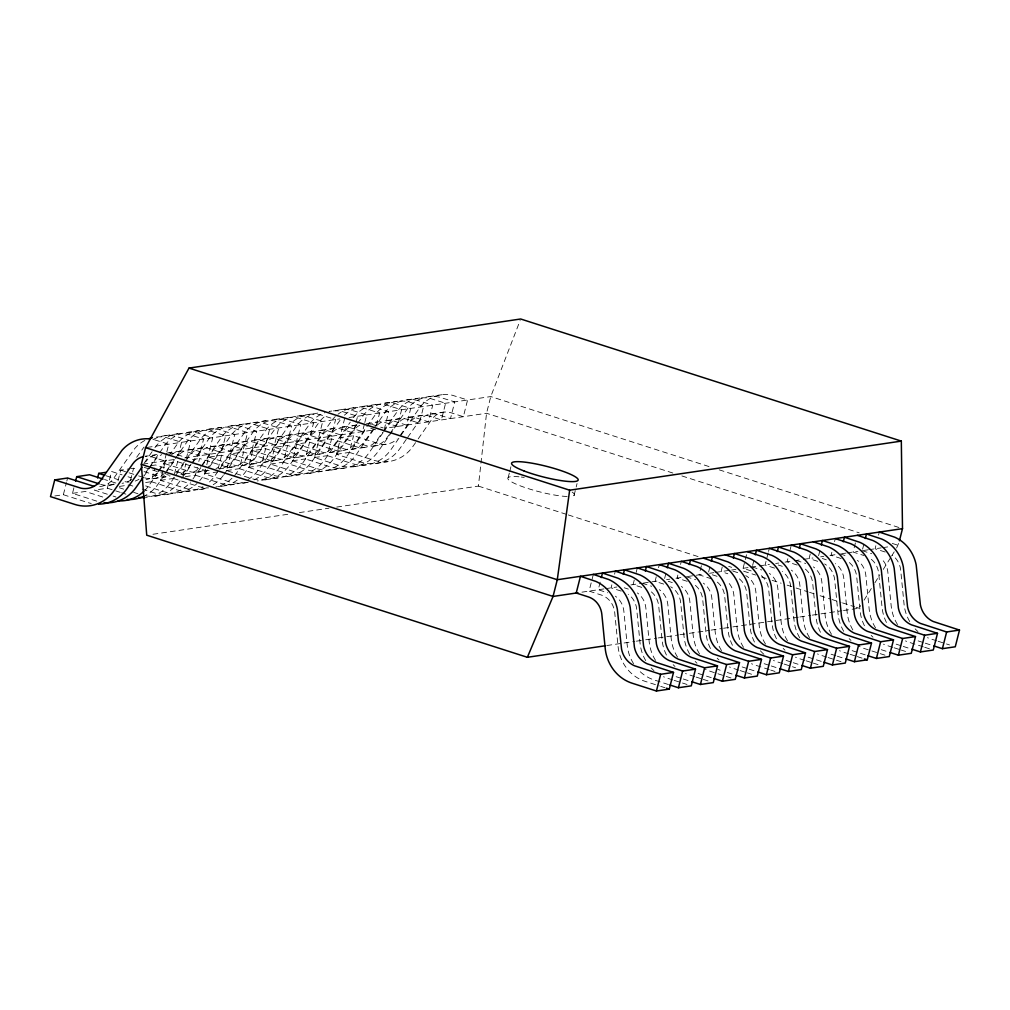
<?xml version="1.0" encoding="UTF-8"?>
<svg xmlns="http://www.w3.org/2000/svg" width="1010" height="1010" viewBox="0 0 1010 1010"><rect width="100%" height="100%" fill="white"/><g stroke="black" fill="none" stroke-linecap="round" stroke-linejoin="round"><path stroke-width="0.75" stroke-dasharray="5 3.75" d="M336.696 507.07L478.399 486.1L486.542 413.267L490.772 396.564L520.125 320.46M54.792 495.986L63.365 494.711L66.433 482.565M66.824 481.038L67.594 478.008M96.771 501.149L72.493 493.36L74.424 485.772M107.35 494.231L94.498 490.102L107.363 488.209L111.592 471.493L122.033 474.851M118.031 480.773L120.72 470.142L129.305 468.867M130.505 480.394L133.585 468.236L138.067 469.675M145.642 482.54L151.361 481.694L154.82 468.021M166.435 453.338L164.516 460.926L152.384 457.038A19.985 18.382 81.6 0 0 145.087 456.318L157.951 454.424A19.985 18.382 81.6 0 0 145.604 461.987M166.827 451.811L168.746 444.223L153.242 439.413M206.507 487.893A39.958 36.764 81.6 0 1 184.767 488.133L160.489 480.343L163.191 469.701M163.57 468.185L164.718 463.628L177.583 461.721L203.881 470.029A22.473 20.68 81.6 0 0 210.067 470.294L197.202 472.2M178.151 455.99L181.611 442.317L166.107 437.519A37.471 34.479 81.6 0 0 153.533 437.418M160.489 480.343L173.354 478.437L177.583 461.721M182.873 475.571L185.954 463.413M185.348 476.657L195.359 475.18L197.278 467.579M198.818 461.507L199.589 458.477L225.886 466.772A22.473 20.68 81.6 0 0 244.635 460.232L266.842 428.884A37.471 34.479 81.6 0 1 298.101 417.976L313.605 422.786L309.376 439.489L297.23 435.6A19.985 18.382 81.6 0 0 277.599 442.443L258.888 469.271A39.958 36.764 81.6 0 1 248.031 479.573M246.97 482.414A39.958 36.764 81.6 0 1 228.765 481.618L204.487 473.829L206.419 466.229M206.798 464.714L208.716 457.113L221.581 455.22L247.879 463.514A22.473 20.68 81.6 0 0 266.627 456.974L288.847 425.627A37.471 34.479 81.6 0 1 320.094 414.719L335.598 419.529L331.368 436.232L319.236 432.343A19.985 18.382 81.6 0 0 299.604 439.186L280.894 466.014A39.958 36.764 81.6 0 1 257.424 480.975M218.122 468.892L221.581 455.22M344.738 418.178L340.509 434.881L328.376 430.992A19.985 18.382 81.6 0 0 308.744 437.835L290.034 464.663A39.958 36.764 81.6 0 1 250.77 478.361L226.493 470.572L230.722 453.869L243.587 451.962L269.885 460.257A22.473 20.68 81.6 0 0 288.633 453.717L310.84 422.369A37.471 34.479 81.6 0 1 325.094 412.572M226.493 470.572L239.357 468.665L243.587 451.962M364.433 424.036L362.502 431.623L350.369 427.735A19.985 18.382 81.6 0 0 330.737 434.578L312.027 461.406A39.958 36.764 81.6 0 1 272.763 475.104L248.485 467.314L252.715 450.611L265.579 448.705L291.877 457A22.473 20.68 81.6 0 0 310.625 450.46L332.845 419.112A37.471 34.479 81.6 0 1 335.282 416.549M248.485 467.314L261.35 465.408L265.579 448.705M359.8 425.298A19.985 18.382 81.6 0 0 352.742 431.333L334.032 458.149A39.958 36.764 81.6 0 1 294.768 471.847L270.491 464.057L274.72 447.354L287.585 445.448L313.883 453.742A22.473 20.68 81.6 0 0 332.631 447.203L350.23 422.193M270.491 464.057L283.356 462.163L287.585 445.448M373.839 429.351L356.025 454.891A39.958 36.764 81.6 0 1 316.761 468.589L292.483 460.8L296.713 444.097L309.578 442.191L335.875 450.485A22.473 20.68 81.6 0 0 354.624 443.945L365.999 427.874M292.483 460.8L305.348 458.906L309.578 442.191M374.243 427.798L385.972 411.259A37.471 34.479 81.6 0 1 417.231 400.351L432.734 405.149L428.505 421.864L416.36 417.963A19.985 18.382 81.6 0 0 396.741 424.819L378.03 451.634A39.958 36.764 81.6 0 1 338.767 465.332L314.489 457.555L318.718 440.84L331.57 438.933L357.881 447.241A22.473 20.68 81.6 0 0 376.629 440.701L382.651 432.28M314.489 457.555L327.354 455.649L331.57 438.933M406.26 439.438L400.023 448.389A39.958 36.764 81.6 0 1 360.759 462.088L336.481 454.298L340.711 437.583L353.576 435.676L379.874 443.983A22.473 20.68 81.6 0 0 397.157 438.984M336.481 454.298L349.346 452.392L353.576 435.676M364.812 422.508L366.731 414.921L351.24 410.11A37.471 34.479 81.6 0 0 334.222 411.221M376.515 425.172L379.596 413.014L364.092 408.217A37.471 34.479 81.6 0 0 337.959 414.264M508.181 477.566L509.318 473.097M509.697 471.607L511.199 465.66M574.046 495.468L577.063 483.563M593.324 574.4L589.095 591.115L601.228 595.004A19.985 18.382 81.6 0 1 614.711 612.477L618.057 646.375A39.958 36.764 81.6 0 0 645.011 681.308L659.29 685.891M600.155 582.164L598.236 589.752L607.679 592.782M611.858 584.815L611.101 587.858L623.233 591.746M614.56 574.185L615.317 571.142M634.242 580.043L633.093 584.601L643.888 588.06M636.174 572.443L637.323 567.885M656.247 576.786L655.099 581.343L667.231 585.232M658.558 567.67L659.315 564.628M664.618 578.465L666.158 572.392M677.861 575.043L677.091 578.086L689.224 581.975M680.551 564.413L681.321 561.371M701.394 565.714L699.084 574.829L711.229 578.73M708.616 571.963L710.156 565.878M722.238 567.014L721.089 571.572L727.831 573.743M751.175 570.915L743.082 568.314L746.542 554.641M752.614 565.448L754.154 559.376M768.168 552.912L765.088 565.057L777.22 568.958M768.547 551.397L769.317 548.354M787.85 558.77L787.08 561.812L797.875 565.272M790.161 549.655L791.31 545.097M810.235 553.998L809.086 558.555L821.218 562.444M818.605 555.677L820.145 549.604M831.849 552.255L831.078 555.298L843.224 559.187M834.538 541.625L835.308 538.582M855.394 542.926L853.084 552.041L863.878 555.5M862.603 549.162L864.143 543.09M875.847 545.741L875.077 548.784L885.871 552.243M878.536 535.111L879.306 532.068M896.602 548.026L899.039 542.319M843.476 610.52L859.043 608.209L860.709 605.533M864.055 600.192L874.067 584.134M874.9 582.795L879.912 574.778M883.245 569.425L890.757 557.394M891.59 556.055L895.756 549.364M136.703 457.227L143.988 447.064M144.228 462.984L152.245 451.495M148.912 468.021L143.773 475.154M149.796 466.746L158.709 453.97M159.593 452.695L165.981 443.807A37.471 34.479 81.6 0 1 197.24 432.911L212.744 437.709L208.514 454.424L196.382 450.523A19.985 18.382 81.6 0 0 177.911 455.863M144.051 475.962L154.745 460.636A19.985 18.382 81.6 0 1 161.802 454.601M158.204 471.228L168.001 457.176M168.897 455.901L178.846 441.913A37.471 34.479 81.6 0 1 210.105 431.005L225.609 435.802L221.379 452.518L209.234 448.617A19.985 18.382 81.6 0 0 189.602 455.472L175.349 475.912M157.812 472.781L148.899 485.545A39.958 36.764 81.6 0 1 144.859 490.418M158.696 471.493L167.609 458.729A19.985 18.382 81.6 0 1 168.771 457.214M174.465 459.651L165.779 471.897M175.361 458.376L187.986 440.549A37.471 34.479 81.6 0 1 219.246 429.654L234.737 434.452L230.507 451.167L218.375 447.266A19.985 18.382 81.6 0 0 198.743 454.121L192.506 463.06M164.276 475.255L158.04 484.194A39.958 36.764 81.6 0 1 143.912 496.263M165.16 473.98L174.97 459.929M174.465 477.187L170.892 482.288A39.958 36.764 81.6 0 1 146.223 497.412M191.117 464.07L187.772 468.64A22.473 20.68 81.6 0 1 179.225 474.523M192.014 462.782L209.979 437.305A37.471 34.479 81.6 0 1 241.239 426.397L256.742 431.194L252.513 447.91L240.38 444.009A19.985 18.382 81.6 0 0 220.748 450.864L208.275 468.741M181.813 478.387L191.622 464.335M202.202 464.714L222.844 435.398A37.471 34.479 81.6 0 1 254.103 424.49L269.607 429.288L265.377 446.003L253.232 442.115A19.985 18.382 81.6 0 0 233.6 448.958L214.89 475.786A39.958 36.764 81.6 0 1 208.073 483.197M192.897 479.043L200.914 467.542M201.811 466.266L211.608 452.215A19.985 18.382 81.6 0 1 231.239 445.359L243.372 449.261L247.601 432.545L232.098 427.748A37.471 34.479 81.6 0 0 200.851 438.656L178.631 469.991A22.473 20.68 81.6 0 1 173.834 474.094M207.378 470.016L202.038 477.68A39.958 36.764 81.6 0 1 199.702 480.697M224.031 474.435L242.741 447.607A19.985 18.382 81.6 0 1 262.373 440.751L274.505 444.652L278.735 427.937L263.244 423.139A37.471 34.479 81.6 0 0 231.984 434.048L209.764 465.383A22.473 20.68 81.6 0 1 208.3 466.936M340.042 420.261L319.766 449.109A22.473 20.68 81.6 0 1 301.018 455.649L274.72 447.354M356.694 424.667L341.759 445.852A22.473 20.68 81.6 0 1 323.023 452.392L296.713 444.097M357.591 423.392L363.979 414.504A37.471 34.479 81.6 0 1 395.238 403.609L410.729 408.406L406.5 425.122L394.367 421.22A19.985 18.382 81.6 0 0 377.21 425.197M366.882 426.599L376.831 412.61A37.471 34.479 81.6 0 1 408.091 401.702L423.594 406.5L419.365 423.215L407.232 419.314A19.985 18.382 81.6 0 0 387.6 426.169L384.027 431.283M373.347 429.073L363.764 442.595A22.473 20.68 81.6 0 1 345.016 449.134L318.718 440.84M383.535 431.005L398.836 409.353A37.471 34.479 81.6 0 1 430.096 398.445L445.599 403.242L441.37 419.958L429.225 416.057A19.985 18.382 81.6 0 0 409.593 422.912L399.796 436.964M383.144 432.558L368.89 452.998A39.958 36.764 81.6 0 1 329.626 466.696L305.348 458.906M389.115 434.767L385.757 439.337A22.473 20.68 81.6 0 1 367.021 445.877L340.711 437.583M389.999 433.479L407.977 408.002A37.471 34.479 81.6 0 1 439.236 397.094L454.727 401.892L450.498 418.607L438.365 414.706A19.985 18.382 81.6 0 0 418.733 421.561L407.156 438.163M400.187 435.411L420.829 406.096A37.471 34.479 81.6 0 1 452.089 395.188L467.592 399.985L463.363 416.701L451.23 412.812A19.985 18.382 81.6 0 0 431.598 419.655L416.448 441.37M398.899 438.239L390.883 449.74A39.958 36.764 81.6 0 1 351.619 463.438L327.354 455.649M415.565 442.645L412.888 446.483A39.958 36.764 81.6 0 1 373.624 460.181L349.346 452.392M154.909 447.657L156.853 445.158A37.471 34.479 81.6 0 1 188.1 434.262L203.603 439.06L199.374 455.775L187.241 451.874A19.985 18.382 81.6 0 0 171.511 454.626M353.55 417.521L354.838 415.867A37.471 34.479 81.6 0 1 386.098 404.959L401.601 409.757L397.372 426.473L385.227 422.571A19.985 18.382 81.6 0 0 371.036 424.276M164.933 435.714L177.798 433.808M186.938 432.457L199.791 430.55M208.931 429.199L221.796 427.293M230.936 425.942L243.789 424.036M252.929 422.685L265.794 420.791M274.935 419.428L287.787 417.534M296.927 416.183L309.792 414.277M328.932 411.436L331.785 411.019M340.925 409.669L353.79 407.762M362.931 406.411L375.783 404.505M384.924 403.154L397.788 401.248M406.929 399.897L419.781 397.99M428.922 396.64L441.787 394.746M147.119 447.417L339.852 418.897M349.018 417.534L490.772 396.564L710.156 466.936M167.079 453.073L179.944 451.167M189.085 449.816L201.95 447.91M211.077 446.559L223.942 444.652M233.083 443.302L245.948 441.395M255.075 440.044L267.94 438.138M277.081 436.787L289.946 434.881M299.074 433.53L311.939 431.623M321.079 430.273L333.944 428.379M343.072 427.015L355.937 425.122M366.504 423.556L377.942 421.864M387.07 420.513L399.935 418.607M409.075 417.256L421.94 415.35M431.068 413.999L443.933 412.093M142.89 464.133L177.381 459.032M184.78 457.934L375.366 429.73L369.976 427.988M130.732 468.665L133.585 468.236M151.298 465.623L155.59 464.979L181.888 473.286A22.473 20.68 81.6 0 0 200.636 466.746M192.443 459.525L199.589 458.477M109.206 485.217L116.352 484.169M153.204 478.715L166.069 476.808M180.929 474.612L188.075 473.551M232.073 467.037L219.208 468.943A22.473 20.68 81.6 0 0 231.77 462.138L253.977 430.79A37.471 34.479 81.6 0 1 285.237 419.882L300.74 424.68L296.511 441.395L284.378 437.507A19.985 18.382 81.6 0 0 264.746 444.349L246.036 471.178A39.958 36.764 81.6 0 1 241.087 476.935M241.201 465.686L254.066 463.779M263.206 462.428L276.058 460.522M285.199 459.171L298.064 457.277M307.204 455.914L320.056 454.02M329.197 452.669L342.062 450.763M351.202 449.412L364.055 447.506M373.195 446.155L386.06 444.248M72.493 493.36L85.358 491.466L103.929 497.412M119.357 486.429L129.356 484.952L133.636 486.328M204.487 473.829L217.352 471.923M155.363 496.062L168.215 494.168M177.356 492.804L190.221 490.91M199.361 489.56L207.934 488.284M221.354 486.302L234.219 484.396M243.359 483.045L249.066 482.199M265.352 479.788L278.217 477.881M287.358 476.531L300.21 474.624M309.35 473.273L322.215 471.367M331.356 470.016L344.208 468.11M353.349 466.759L366.213 464.865M375.354 463.502L388.206 461.608M152.952 534.265L289.984 513.976M299.326 512.6L328.919 508.219M581.949 592.163L603.955 588.906M605.381 588.704L616.845 586.999M630.846 584.929L641.741 583.313M643.294 583.086L658.848 580.788M666.638 579.639L669.744 579.172M675.968 578.25L682.192 577.329M687.658 576.521L703.97 574.109M709.651 573.263L713.944 572.632M715.37 572.417L730.23 570.221M731.657 570.006L735.949 569.375M743.082 568.314L749.294 567.405M750.847 567.165L757.942 566.118M759.369 565.903L769.468 564.413M775.68 563.492L778.773 563.037M784.985 562.115L792.749 560.967M794.302 560.739L802.054 559.591M803.367 559.401L812.924 557.987M820.675 556.838L823.781 556.371M829.993 555.462L836.192 554.54M841.646 553.732L845.938 553.101M847.062 552.937L857.919 551.321M863.651 550.475L867.931 549.844M868.777 549.718L881.2 547.874M882.753 547.647L888.952 546.726M606.783 645.541L634.81 641.4M636.376 641.173L644.153 640.012M645.718 639.784L656.614 638.168M658.167 637.941L678.417 634.949M679.97 634.709L687.76 633.56M689.312 633.333L709.563 630.341M711.116 630.101L722.011 628.498M723.577 628.258L731.354 627.109M732.919 626.882L798.317 617.198M799.869 616.971L810.778 615.355M812.33 615.128L841.923 610.747M166.612 474.548L169.023 475.18M144.607 477.806L147.031 478.437A22.473 20.68 81.6 0 0 164.302 473.438M115.885 483.045L104.522 479.535M100.621 484.32L103.033 484.952A22.473 20.68 81.6 0 0 116.983 482.515M719.17 469.827L899.493 527.674M672.875 473.046L486.542 413.267L384.507 428.366L388.736 411.663L373.233 406.853A37.471 34.479 81.6 0 0 344.423 415.198M681.889 475.937L859.194 532.826M892.259 543.43L898.269 545.349M862.224 550.69L871.655 553.72M840.219 553.947L848.312 556.535M822.266 558.492L826.319 559.792M372.374 424.478L383.156 427.937M796.221 560.449L805.664 563.479M778.268 565.007L782.321 566.307M752.223 566.963L761.666 569.994M478.399 486.1L566.825 514.469M568.314 514.948L698.693 556.775M728.664 566.383L731.669 567.342M743.65 571.193L755.644 575.043M761.641 576.962L766.135 578.402M772.132 580.333L781.121 583.212M787.118 585.131L794.605 587.542M796.107 588.022L808.088 591.86M809.591 592.352L814.085 593.792M820.082 595.711L830.573 599.082M832.076 599.561L841.065 602.44M842.567 602.919L854.548 606.77M856.051 607.25L859.043 608.209M732.919 571.092L738.323 572.822M936.712 640.82L930.993 638.989A39.958 36.764 81.6 0 1 927.496 637.663M938.139 641.274L949.564 644.948M712.277 574.778L717.668 576.508M918.14 640.895L923.847 642.726M925.274 643.181L932.419 645.478M923.279 646.829L909 642.246A39.958 36.764 81.6 0 1 905.503 640.921M924.706 647.284L930.412 649.114M686.232 576.735L695.675 579.765M896.135 644.153L901.842 645.983M903.281 646.438L910.414 648.736M892.714 647.334L886.995 645.504A39.958 36.764 81.6 0 1 883.497 644.178M894.14 647.789L899.847 649.619M901.274 650.086L905.566 651.45M668.279 581.293L672.319 582.581M881.275 649.695L888.421 651.98M252.715 450.611L279.025 458.906A22.473 20.68 81.6 0 0 297.761 452.366L319.981 421.019A37.471 34.479 81.6 0 1 327 414.807M283.356 462.163L307.621 469.94A39.958 36.764 81.6 0 0 346.885 456.242L365.595 429.427A19.985 18.382 81.6 0 1 366.769 427.912M884.987 655.174L865.002 648.761A39.958 36.764 81.6 0 1 859.245 646.337M642.234 583.25L651.677 586.28M852.137 650.655L866.416 655.237M230.722 453.869L257.02 462.163A22.473 20.68 81.6 0 0 275.768 455.624L297.975 424.276A37.471 34.479 81.6 0 1 318.933 412.926M261.35 465.408L285.628 473.198A39.958 36.764 81.6 0 0 324.892 459.499L343.602 432.684A19.985 18.382 81.6 0 1 357.767 424.995M848.716 653.849L842.996 652.018A39.958 36.764 81.6 0 1 839.499 650.68M850.142 654.303L855.849 656.134M857.275 656.588L862.994 658.432M624.281 587.795L628.321 589.095M835.851 655.742L830.144 653.912A39.958 36.764 81.6 0 1 827.796 653.066M837.277 656.21L844.423 658.495M208.716 457.113L235.027 465.421A22.473 20.68 81.6 0 0 253.762 458.881L275.982 427.533A37.471 34.479 81.6 0 1 307.242 416.625L322.733 421.435L318.503 438.138L306.371 434.249A19.985 18.382 81.6 0 0 286.739 441.092L268.029 467.92A39.958 36.764 81.6 0 1 253.914 479.99M239.357 468.665L263.623 476.455A39.958 36.764 81.6 0 0 302.886 462.757L321.597 435.941A19.985 18.382 81.6 0 1 341.228 429.086L353.374 432.974L357.603 416.272L342.1 411.461A37.471 34.479 81.6 0 0 329.525 411.373M826.71 657.106L821.004 655.263A39.958 36.764 81.6 0 1 817.507 653.937M828.137 657.561L840.989 661.676M808.139 657.169L822.418 661.752M804.717 660.351L798.998 658.52A39.958 36.764 81.6 0 1 795.501 657.194M806.144 660.818L811.851 662.648M813.277 663.103L820.423 665.401M786.146 660.426L791.853 662.257M793.279 662.711L800.425 665.009M164.718 463.628L191.029 471.935A22.473 20.68 81.6 0 0 204.98 469.486M195.359 475.18L219.625 482.969A39.958 36.764 81.6 0 0 244.773 481.341M782.712 663.608L777.006 661.777A39.958 36.764 81.6 0 1 773.508 660.452M784.139 664.075L795.564 667.736M764.141 663.684L769.86 665.514M771.286 665.969L778.42 668.267M144.215 467.365L162.13 473.109M173.354 478.437L197.632 486.227A39.958 36.764 81.6 0 0 208.552 487.893M769.279 669.617L755 665.034A39.958 36.764 81.6 0 1 751.503 663.709M770.718 670.072L774.998 671.448M144.039 471.594L159.883 476.543A22.473 20.68 81.6 0 0 170.084 475.874M742.148 666.941L747.855 668.772M749.281 669.226L756.427 671.524M120.72 470.142L137.145 475.407M138.635 475.887L143.117 477.326M151.361 481.694L175.626 489.484A39.958 36.764 81.6 0 0 202.959 486.719M738.714 670.122L733.008 668.292A39.958 36.764 81.6 0 1 729.51 666.966M740.141 670.577L745.86 672.42M747.286 672.875L751.566 674.251M128.005 476.758L130.997 477.717M145.642 485.886L162.774 491.39A39.958 36.764 81.6 0 0 197.089 483.437M727.288 672.483L734.422 674.781M106.189 475.798L118.132 479.624M142.208 489.067L153.634 492.741A39.958 36.764 81.6 0 0 190.562 482.048M731 677.962L711.002 671.549A39.958 36.764 81.6 0 1 705.245 669.125M119.357 487.767L123.637 489.143M133.636 492.35L137.915 493.726M698.15 673.455L712.429 678.026M107.363 488.209L120.215 492.324M121.642 492.792L125.922 494.155M694.716 676.637L689.009 674.806A39.958 36.764 81.6 0 1 685.512 673.481M696.142 677.091L701.862 678.922M703.288 679.389L708.995 681.22M113.057 496.062L115.923 496.983M676.144 676.7L681.864 678.543M683.29 678.998L690.423 681.283M672.723 679.894L667.004 678.063A39.958 36.764 81.6 0 1 663.507 676.725M674.15 680.349L687.002 684.477M668.431 684.54L654.152 679.957A39.958 36.764 81.6 0 1 638.307 669.832M63.365 494.711L87.643 502.5A39.958 36.764 81.6 0 0 91.228 503.447M660.717 686.358L664.997 687.734M572.115 492.047A34.327 5.542 14.2 0 1 571.647 496.301M567.165 496.478A34.327 5.542 14.2 0 1 517.915 484.901A34.327 5.542 14.2 0 1 519.632 476.859M521.324 477.048A34.327 5.542 14.2 0 1 524.228 477.427M809.54 637.613A39.958 36.764 81.6 0 1 803.19 618.978L799.844 585.08A19.985 18.382 81.6 0 0 791.398 570.145M820.461 632.273A39.958 36.764 81.6 0 1 816.042 617.072L812.697 583.174A19.985 18.382 81.6 0 0 804.25 568.239M787.535 640.87A39.958 36.764 81.6 0 1 781.184 622.236L777.839 588.338A19.985 18.382 81.6 0 0 769.393 573.39M799.718 637.84A39.958 36.764 81.6 0 1 794.049 620.329L790.704 586.431A19.985 18.382 81.6 0 0 782.258 571.496M765.542 644.127A39.958 36.764 81.6 0 1 759.192 625.48L755.846 591.582A19.985 18.382 81.6 0 0 745.797 575.624M784.985 650.213A39.958 36.764 81.6 0 1 783.167 648.395M776.463 638.787A39.958 36.764 81.6 0 1 772.044 623.587L768.698 589.688A19.985 18.382 81.6 0 0 760.252 574.753M831.533 634.356A39.958 36.764 81.6 0 1 825.183 615.721L821.837 581.823A19.985 18.382 81.6 0 0 813.391 566.888M850.988 640.454A39.958 36.764 81.6 0 1 849.158 638.623M843.716 631.326A39.958 36.764 81.6 0 1 838.047 613.815L834.702 579.917A19.985 18.382 81.6 0 0 824.652 563.959M368.751 423.733A19.985 18.382 81.6 0 1 370.569 424.011M897.536 624.584A39.958 36.764 81.6 0 1 891.186 605.949L887.841 572.051A19.985 18.382 81.6 0 0 880.884 558.303M917.938 631.54A39.958 36.764 81.6 0 1 915.161 628.864M909.707 621.567A39.958 36.764 81.6 0 1 904.038 604.043L900.693 570.145A19.985 18.382 81.6 0 0 892.247 555.21M875.531 627.841A39.958 36.764 81.6 0 1 869.181 609.207L865.835 575.309A19.985 18.382 81.6 0 0 857.389 560.373M886.452 622.513A39.958 36.764 81.6 0 1 882.046 607.3L878.7 573.402A19.985 18.382 81.6 0 0 868.65 557.444M852.857 629.975A39.958 36.764 81.6 0 1 847.188 612.464L843.842 578.566A19.985 18.382 81.6 0 0 835.396 563.63M872.981 637.196A39.958 36.764 81.6 0 1 871.163 635.378M864.446 625.758A39.958 36.764 81.6 0 1 860.04 610.558L856.695 576.659A19.985 18.382 81.6 0 0 848.248 561.724M633.548 663.658A39.958 36.764 81.6 0 1 627.197 645.024L623.852 611.126A19.985 18.382 81.6 0 0 615.406 596.19M653.95 670.615A39.958 36.764 81.6 0 1 651.172 667.926M645.718 660.628A39.958 36.764 81.6 0 1 640.05 643.117L636.704 609.219A19.985 18.382 81.6 0 0 628.258 594.284M655.54 660.401A39.958 36.764 81.6 0 1 649.19 641.767L645.844 607.869A19.985 18.382 81.6 0 0 637.398 592.933M674.996 666.499A39.958 36.764 81.6 0 1 673.165 664.681M666.461 655.061A39.958 36.764 81.6 0 1 662.055 639.86L658.709 605.962A19.985 18.382 81.6 0 0 650.263 591.027M677.546 657.144A39.958 36.764 81.6 0 1 671.195 638.509L667.85 604.611A19.985 18.382 81.6 0 0 659.404 589.676M696.988 663.242A39.958 36.764 81.6 0 1 695.17 661.424M689.716 654.126A39.958 36.764 81.6 0 1 684.048 636.603L680.702 602.705A19.985 18.382 81.6 0 0 670.665 586.747M720.143 670.198A39.958 36.764 81.6 0 1 717.807 669.352M699.539 653.887A39.958 36.764 81.6 0 1 693.188 635.252L689.843 601.354A19.985 18.382 81.6 0 0 681.397 586.419M718.994 659.984A39.958 36.764 81.6 0 1 717.163 658.167M710.459 648.559A39.958 36.764 81.6 0 1 706.053 633.346L702.707 599.448A19.985 18.382 81.6 0 0 694.261 584.512M721.544 650.629A39.958 36.764 81.6 0 1 715.194 631.995L711.848 598.097A19.985 18.382 81.6 0 0 703.402 583.161M732.465 645.302A39.958 36.764 81.6 0 1 728.046 630.088L724.7 596.19A19.985 18.382 81.6 0 0 714.663 580.232M743.537 647.372A39.958 36.764 81.6 0 1 737.186 628.738L733.841 594.84A19.985 18.382 81.6 0 0 726.897 581.091M763.939 654.328A39.958 36.764 81.6 0 1 759.457 649.708M754.457 642.044A39.958 36.764 81.6 0 1 750.051 626.844L746.706 592.946A19.985 18.382 81.6 0 0 738.26 577.998M144.859 440.448A37.471 34.479 81.6 0 0 134.848 448.415L112.64 479.763A22.473 20.68 81.6 0 1 98.008 486.706M152.977 439.64A37.471 34.479 81.6 0 1 175.248 436.156L190.739 440.966L186.522 457.669L174.376 453.78A19.985 18.382 81.6 0 0 168.923 452.947M131.565 479.422A22.473 20.68 81.6 0 1 122.071 483.323M156.638 473.248A22.473 20.68 81.6 0 1 146.109 479.712M129.154 482.098A22.473 20.68 81.6 0 1 125.025 481.694M138.976 479.258A22.473 20.68 81.6 0 1 135.226 481.038M180.032 480.937A39.958 36.764 81.6 0 1 145.579 495.822M234.56 475.546A39.958 36.764 81.6 0 0 236.895 472.528L255.606 445.7A19.985 18.382 81.6 0 1 275.238 438.858L287.37 442.746L291.6 426.043L276.096 421.233A37.471 34.479 81.6 0 0 244.849 432.141L222.629 463.489A22.473 20.68 81.6 0 1 216.001 468.577M231.946 478.285A39.958 36.764 81.6 0 1 215.837 487.022M223.286 475.458A39.958 36.764 81.6 0 1 213.173 484.737M237.236 480.103A39.958 36.764 81.6 0 1 217.693 486.53"/><path stroke-width="1.5" d="M901.324 441.105L569.653 490.191L557.28 579.727L553.051 596.443L527.371 657.295L146.728 535.186L141.337 464.36L145.566 447.645L189.009 368.082L520.68 318.996L901.324 441.105L902.498 528.647L899.418 540.792M93.892 486.302L67.594 478.008L54.729 479.914L50.5 496.617L74.778 504.407A39.958 36.764 81.6 0 0 114.042 490.709L132.752 463.88A19.985 18.382 81.6 0 1 143.281 456.634M75.573 481.214L76.722 476.657L89.587 474.75L103.02 479.056M97.579 477.957L98.728 473.4L105.873 472.339M601.303 577.606L602.465 573.049L617.88 578.162A37.471 34.479 81.6 0 1 639.343 605.987L643.547 645.807A22.473 20.68 81.6 0 0 656.412 662.484L682.646 671.044L695.511 669.138L691.282 685.841L678.43 687.747L669.857 685.007M623.309 574.349L624.458 569.791L639.885 574.905A37.471 34.479 81.6 0 1 661.335 602.73L665.539 642.549A22.473 20.68 81.6 0 0 678.417 659.227L704.652 667.787L717.517 665.88L713.287 682.596L700.422 684.49L691.85 681.75M645.302 571.092L646.463 566.534L661.878 571.647A37.471 34.479 81.6 0 1 683.341 599.473L687.545 639.292A22.473 20.68 81.6 0 0 700.41 655.97L726.644 664.529L739.509 662.623L735.28 679.339L722.415 681.232L713.855 678.493M667.307 567.835L668.456 563.277L683.884 568.403A37.471 34.479 81.6 0 1 705.333 596.216L709.538 636.035A22.473 20.68 81.6 0 0 722.415 652.712L748.65 661.272L761.515 659.366L757.285 676.081L744.42 677.988L735.848 675.236M656.424 691.004L660.654 674.301L673.519 672.395L669.289 689.098L656.424 691.004L632.146 683.214A39.958 36.764 81.6 0 1 605.192 648.281L601.846 614.383A19.985 18.382 81.6 0 0 588.375 596.91L576.23 593.009L580.46 576.306L595.887 581.419A37.471 34.479 81.6 0 1 617.337 609.232L621.541 649.051A22.473 20.68 81.6 0 0 634.419 665.742L660.654 674.301M689.3 564.577L690.461 560.02L705.876 565.145A37.471 34.479 81.6 0 1 727.339 592.958L731.543 632.778A22.473 20.68 81.6 0 0 744.408 649.455L770.643 658.015L783.508 656.109L779.278 672.824L766.413 674.731L757.853 671.978M678.43 687.747L682.646 671.044M711.305 561.32L712.454 556.762L727.882 561.888A37.471 34.479 81.6 0 1 749.332 589.701L753.536 629.52A22.473 20.68 81.6 0 0 766.413 646.211L792.648 654.758L805.513 652.851L801.283 669.567L788.419 671.473L779.846 668.721M700.422 684.49L704.652 667.787M733.298 558.076L734.459 553.518L749.875 558.631A37.471 34.479 81.6 0 1 771.337 586.444L775.541 626.263A22.473 20.68 81.6 0 0 788.406 642.953L814.641 651.5L827.506 649.607L823.276 666.31L810.411 668.216L801.852 665.464M722.415 681.232L726.644 664.529M755.303 554.818L756.452 550.261L771.88 555.374A37.471 34.479 81.6 0 1 793.33 583.187L797.534 623.006A22.473 20.68 81.6 0 0 810.411 639.696L836.646 648.243L849.511 646.349L845.282 663.052L832.417 664.959L823.844 662.207M744.42 677.988L748.65 661.272M777.296 551.561L778.457 547.003L793.873 552.116A37.471 34.479 81.6 0 1 815.335 579.929L819.539 619.749A22.473 20.68 81.6 0 0 832.404 636.439L858.639 644.999L871.504 643.092L867.274 659.795L854.409 661.702L845.85 658.949M766.413 674.731L770.643 658.015M799.301 548.304L800.45 543.746L815.878 548.859A37.471 34.479 81.6 0 1 837.328 576.685L841.532 616.504A22.473 20.68 81.6 0 0 854.409 633.182L880.644 641.741L893.509 639.835L889.28 656.55L876.415 658.444L867.842 655.705M788.419 671.473L792.648 654.758M821.294 545.047L822.456 540.489L837.871 545.602A37.471 34.479 81.6 0 1 859.333 573.428L863.537 613.247A22.473 20.68 81.6 0 0 876.402 629.924L902.637 638.484L915.502 636.578L911.272 653.293L898.408 655.187L889.848 652.447M810.411 668.216L814.641 651.5M843.299 541.789L844.448 537.232L859.876 542.345A37.471 34.479 81.6 0 1 881.326 570.17L885.53 609.99A22.473 20.68 81.6 0 0 898.408 626.667L924.642 635.227L937.507 633.32L933.278 650.036L920.413 651.942L911.841 649.19M832.417 664.959L836.646 648.243M865.292 538.532L866.454 533.974L881.869 539.1A37.471 34.479 81.6 0 1 903.331 566.913L907.535 606.732A22.473 20.68 81.6 0 0 920.4 623.41L946.635 631.97L959.5 630.063L955.271 646.779L942.406 648.685L933.846 645.933M854.409 661.702L858.639 644.999M876.415 658.444L880.644 641.741M898.408 655.187L902.637 638.484M920.413 651.942L924.642 635.227M942.406 648.685L946.635 631.97M142.044 467.087L126.894 488.802A39.958 36.764 81.6 0 1 98.563 504.167M143.167 477.238L136.034 487.451A39.958 36.764 81.6 0 1 104.017 502.652M902.498 528.647L557.28 579.727L145.566 447.645M577.947 592.756L553.051 596.443L141.337 464.36M527.371 657.295L605.23 645.781M879.306 532.068L894.734 537.194A37.471 34.479 81.6 0 1 916.184 565.007L920.388 604.826A22.473 20.68 81.6 0 0 933.265 621.516L959.5 630.063M857.313 535.325L872.728 540.451A37.471 34.479 81.6 0 1 894.191 568.264L898.395 608.083A22.473 20.68 81.6 0 0 911.26 624.773L937.507 633.32M835.308 538.582L850.736 543.708A37.471 34.479 81.6 0 1 872.186 571.521L876.402 611.34A22.473 20.68 81.6 0 0 889.267 628.018L915.502 636.578M813.315 541.84L828.73 546.953A37.471 34.479 81.6 0 1 850.193 574.778L854.397 614.598A22.473 20.68 81.6 0 0 867.262 631.275L893.509 639.835M791.31 545.097L806.737 550.21A37.471 34.479 81.6 0 1 828.187 578.036L832.404 617.855A22.473 20.68 81.6 0 0 845.269 634.533L871.504 643.092M769.317 548.354L784.732 553.467A37.471 34.479 81.6 0 1 806.195 581.293L810.399 621.112A22.473 20.68 81.6 0 0 823.264 637.79L849.511 646.349M189.009 368.082L569.653 490.191M747.312 551.611L762.739 556.725A37.471 34.479 81.6 0 1 784.202 584.538L788.406 624.357A22.473 20.68 81.6 0 0 801.271 641.047L827.506 649.607M725.319 554.869L740.734 559.982A37.471 34.479 81.6 0 1 762.197 587.795L766.401 627.614A22.473 20.68 81.6 0 0 779.265 644.304L805.513 652.851M703.313 558.126L718.741 563.239A37.471 34.479 81.6 0 1 740.204 591.052L744.408 630.871A22.473 20.68 81.6 0 0 757.273 647.561L783.508 656.109M681.321 561.371L696.736 566.496A37.471 34.479 81.6 0 1 718.198 594.309L722.403 634.128A22.473 20.68 81.6 0 0 735.267 650.819L761.515 659.366M659.315 564.628L674.743 569.754A37.471 34.479 81.6 0 1 696.206 597.567L700.41 637.386A22.473 20.68 81.6 0 0 713.275 654.063L739.509 662.623M637.323 567.885L652.738 573.011A37.471 34.479 81.6 0 1 674.2 600.824L678.404 640.643A22.473 20.68 81.6 0 0 691.269 657.321L717.517 665.88M615.317 571.142L630.745 576.255A37.471 34.479 81.6 0 1 652.207 604.081L656.412 643.9A22.473 20.68 81.6 0 0 669.276 660.578L695.511 669.138M864.421 658.886L867.274 659.795M593.324 574.4L608.74 579.513A37.471 34.479 81.6 0 1 630.202 607.338L634.406 647.158A22.473 20.68 81.6 0 0 647.284 663.835L673.519 672.395M98.728 473.4L104.699 475.319M76.722 476.657L99.119 483.841M54.729 479.914L81.027 488.209A22.473 20.68 81.6 0 0 99.775 481.669L121.983 450.321A37.471 34.479 81.6 0 1 149.821 438.895M666.423 688.189L669.289 689.098M149.101 438.618A37.471 34.479 81.6 0 1 152.409 437.658M143.95 491.302A39.958 36.764 81.6 0 1 118.107 500.846M143.912 496.263A39.958 36.764 81.6 0 1 127.247 499.495M144.998 497.539A39.958 36.764 81.6 0 1 138.875 497.501M524.127 471.001A34.327 5.542 14.2 0 0 577.808 480.596A34.327 5.542 14.2 0 0 532.699 463.325A34.327 5.542 14.2 0 0 524.127 471.001"/></g></svg>
